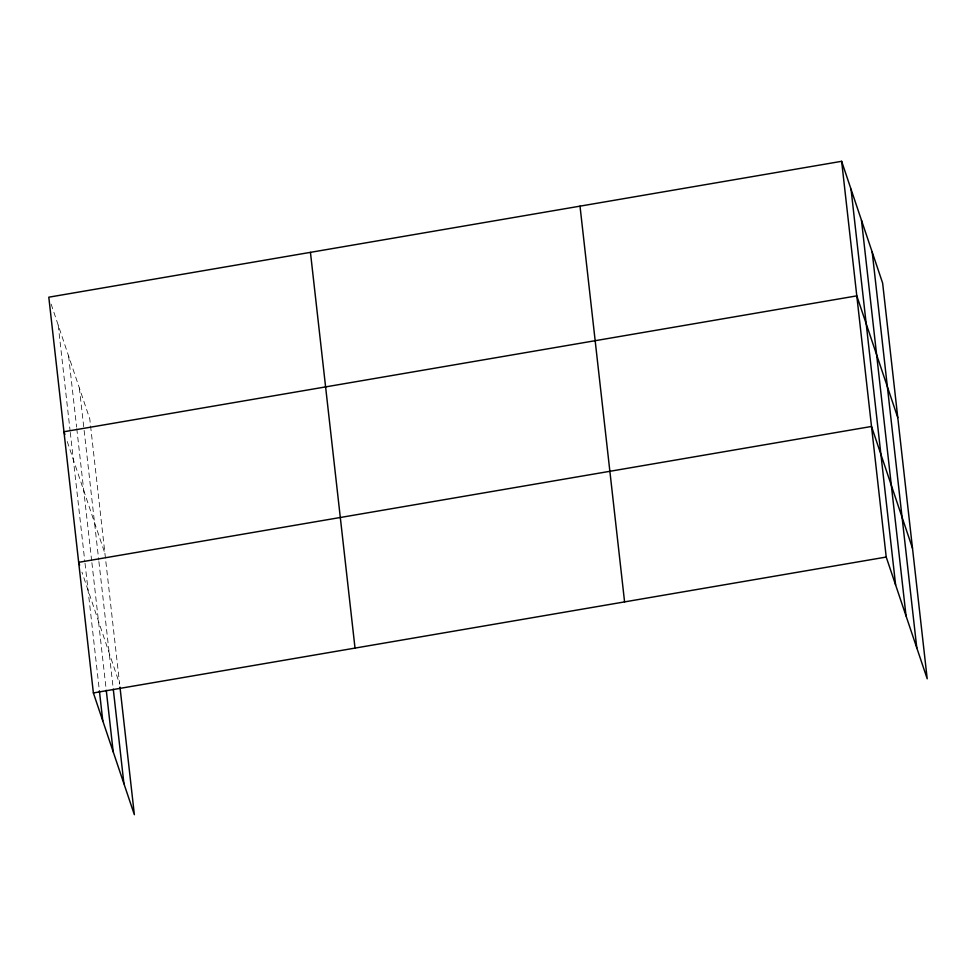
<?xml version="1.0" encoding="UTF-8"?>
<svg xmlns="http://www.w3.org/2000/svg" width="976" height="976" viewBox="0 0 976 976"><rect width="100%" height="100%" fill="white"/><g stroke="black" fill="none" stroke-linecap="round" stroke-linejoin="round"><path stroke-width="0.73" stroke-dasharray="4.88 3.66" d="M51.155 304.17L89.78 418.948L119.645 684.091L81.96 572.107M67.246 441.518L104.932 553.502M79.349 387.984L98.735 560.053M98.905 561.554L113.106 687.653M68.613 356.069L76.616 427.134M76.787 428.647L91.72 561.176M91.89 562.676L106.091 688.763M58.194 325.106L70.113 430.928M70.284 432.441L84.851 561.737M85.022 563.237L99.223 689.324"/><path stroke-width="1.46" d="M841.641 161.308L886.22 557.052L927.2 678.808L882.621 283.064L841.641 161.308L48.8 297.192L93.379 692.936L134.359 814.692L119.975 687.092M93.379 692.936L886.22 557.052M897.774 417.618L856.806 295.862L63.952 431.746L64.892 434.527M912.487 548.219L871.519 426.463L78.666 562.335L79.605 565.128M872.202 252.101L916.781 647.844M861.466 220.198L906.045 615.941M851.048 189.234L895.614 584.966M580.012 206.156L624.579 601.887M310.441 252.345L355.02 648.088M113.277 689.154L123.928 783.716M106.262 690.264L113.192 751.813M99.393 690.825L102.773 720.849"/></g></svg>
